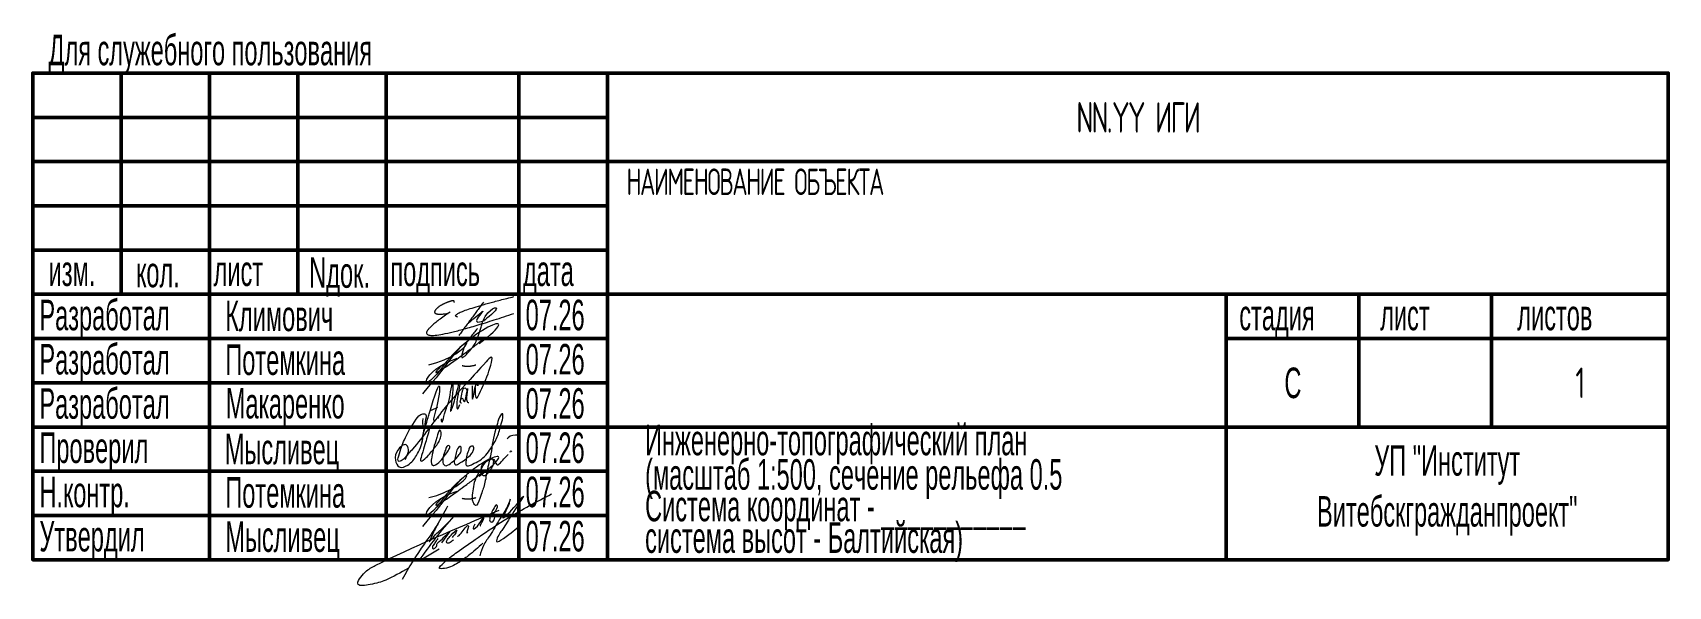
# Paper-space layout 'Штамп' of a CAD drawing. Header units: metres. Extents: x 66 to 251, y 72 to 135.
import ezdxf

# ---------------------------------------------------------------- set-up
doc = ezdxf.new("R2010")
doc.units = ezdxf.units.M
doc.layers.add('Формат', color=7, linetype='Continuous', lineweight=18)
doc.styles.add('Font-win', font='font_win.shx')
doc.styles.add('GOST 2.304', font='cs_gost2304.shx', dxfattribs={"width": 0.8})

# ---------------------------------------------------------------- blocks, each defined once
blk = doc.blocks.new('подпись Климович')
for points, knots in [([(1.406, 1.645), (1.467, 1.733), (1.288, 1.732), (1.012, 1.639), (0.682, 1.47), (0.056, 0.937), (1.119, 1.094)], [0, 0, 0, 0.025771, 0.043399, 0.160688, 0.244413, 1, 1, 1]), ([(2.611, 0.324), (2.086, -0.301), (1.937, -0.626), (1.548, -1.661), (2.623, -0.299), (2.883, 0.705)], [0, 0, 0, 0.107357, 0.141958, 0.800985, 1, 1, 1])]:
    blk.add_open_spline(points, degree=2, knots=knots)
for points, degree in [([(1.596, 0.906), (0.955, 1.076), (4.47, 1.949)], 2), ([(2.134, 0.572), (3.924, 2.128), (1.814, 0.306), (2.883, 0.705)], 3), ([(1.21, 1.154), (-2.299, -1.18), (4.469, 1.092)], 2), ([(2.917, 1.666), (1.66, -0.036)], 1), ([(2.883, 0.705), (3.214, 1.403), (4.088, 1.556), (2.883, 0.705), (2.929, 0.699)], 3)]:
    blk.add_open_spline(points, degree=degree)
blk = doc.blocks.new('*U1727')
at = {"layer": 'Формат', "xscale": 2.218052751955047, "yscale": 2.218052751955047, "zscale": 2.218052751955047}
blk.add_blockref('подпись Климович', (24.52, 0.42), dxfattribs=at)
at = {"layer": 'Формат', "style": 'Font-win', "width": 0.578036}
blk.add_text('Климович', height=3.45, dxfattribs=at).set_placement((1.78, 0.84))
blk = doc.blocks.new('подпись Потёмкина')
for points, degree, knots in [([(5.12, 3.54), (9.67, 6.98), (4.44, 5.15), (1.55, 1.16), (-0.44, -1.48), (-0.31, 1.05), (3.07, 2.18)], 3, [0, 0, 0, 0, 1, 1, 1, 2, 2, 2, 2]), ([(0.47, 1.57), (4.76, 2.55), (5.1, 5.97), (1.53, 0.86), (-0.11, -1.09)], 3, [0, 0, 0, 0, 1, 1.006414, 1.006414, 1.006414, 1.006414]), ([(1.57, 1.41), (-0.16, -0.3), (5.06, 3.59), (5.58, 4.11)], 2, [0, 0, 0, 0.949071, 1, 1, 1])]:
    blk.add_open_spline(points, degree=degree, knots=knots)
blk.add_open_spline([(3.54, 1.51), (4.16, 1.37), (4.81, 1.58)], degree=2)
blk = doc.blocks.new('*U1737')
at = {"layer": 'Формат', "xscale": 1.229794739000953, "yscale": 1.229794739000953, "zscale": 1.229794739000953}
blk.add_blockref('подпись Потёмкина', (24.22, 0.09), dxfattribs=at)
at = {"layer": 'Формат', "style": 'Font-win', "width": 0.578036}
blk.add_text('Потемкина', height=3.45, dxfattribs=at).set_placement((1.79, 0.89))
blk = doc.blocks.new('подпись Макаренко')
for points in [[(4.64, 2.57), (4.64, 2.13), (4.77, 1.55), (5.01, 1.93), (5.86, 3.87), (6.15, 5.45), (5.68, 5.01), (3.95, 3.11), (1.64, 0.49), (-1.34, -3.31), (-2.13, -4.19), (-2.3, -4.35), (-2.66, -4.45), (-2.64, -3.95), (-2.1, -2.42), (-0.97, -0.44), (-0.35, 0.05), (-0.05, -0.02), (-0.04, -0.24), (-0.34, -1.96), (-0.45, -2.69)], [(1.44, -0.43), (1.41, -0.47), (1.46, -0.7), (1.66, -0.19), (2.12, 1.24), (2.5, 3.09), (2.49, 2), (2.31, 0.3), (2.74, 1.55), (3.18, 3.18), (3.03, 1.93), (2.88, 0.86), (2.95, 0.53), (3.17, 0.96)], [(-0.32, -0.41), (-0.34, -0.45), (-0.39, -0.7), (-0.26, -1.25), (0.11, -0.44), (0.26, 0.07), (1.22, 2.71), (0.95, 0.64), (0.68, -0.43), (0.67, -0.57)], [(3.34, 1.08), (3.28, 1.07), (3.24, 1.31), (3.36, 1.92), (3.65, 2.52), (3.78, 2.43), (3.83, 2.3)], [(3.21, 1.18), (3.39, 1.54), (3.62, 1.21), (3.75, 1.59), (3.92, 2.47), (3.82, 1.61), (3.88, 1.23), (3.98, 1.13), (4.03, 1.13)], [(4.35, 2.72), (4.39, 1.46), (4.62, 2.49), (4.84, 2.95), (4.89, 2.74), (4.84, 2.92)], [(0.36, 0.38), (1.08, 0.68)], [(1.16, -0.2), (1.1, -0.2), (1.11, -0.32), (1.17, -0.28)]]:
    blk.add_spline(points, degree=3)
blk = doc.blocks.new('*U1725')
at = {"layer": 'Формат', "xscale": 1.187944061780354, "yscale": 1.187944061780354, "zscale": 1.187944061780354}
blk.add_blockref('подпись Макаренко', (24.54, 1.42), dxfattribs=at)
at = {"layer": 'Формат', "style": 'Font-win', "width": 0.578036}
blk.add_text('Макаренко', height=3.45, dxfattribs=at).set_placement((1.84, 0.97))
blk = doc.blocks.new('Мысливец Е.А.')
for points in [[(3.14, 3.93), (2.66, 2.31), (2.32, 1.18), (2.26, 0.58), (2.48, 0.69), (3.04, 1.21), (3.77, 2.11), (4.12, 2.62), (4.28, 3.13), (4.3, 3.66), (4.25, 3.75), (3.88, 3), (3.56, 1.98), (3.37, 1.01), (3.34, 0.36), (3.46, 0.16), (3.74, 0.21), (4.36, 0.72), (4.9, 1.45), (5.18, 1.89), (5.21, 2.09), (5.05, 2.18), (4.81, 1.87), (4.63, 1.36), (4.5, 0.67), (4.61, 0.23), (4.72, 0.14), (5.28, 0.36), (5.85, 0.83), (6.11, 1.16), (6.36, 1.54), (6.38, 1.91), (6.33, 2.09), (6.12, 2), (5.87, 1.43), (5.72, 0.81), (5.69, 0.36), (5.8, 0.21), (6.2, 0.38), (6.45, 0.52), (7.07, 0.98), (7.49, 1.4), (7.66, 1.76), (7.62, 2.11), (7.29, 2.02), (7.18, 1.8), (6.96, 1.2), (6.87, 0.5), (6.87, 0.23), (6.96, 0.12), (7.15, 0.1), (7.55, 0.27), (8.29, 0.66), (9.43, 1.9), (10.08, 3.07), (10.51, 4.41), (10.67, 5.29), (10.65, 5.45), (10.33, 5.12), (10.06, 4.25), (9.94, 3.89), (9.43, 1.33), (9.04, -0.47), (8.75, -1.92), (8.3, -3.24), (7.87, -3.97), (7.65, -3.68), (7.58, -2.67), (7.71, -1.81), (8.05, -0.86), (8.41, -0.29), (9.26, 0.74), (9.61, 0.78), (9.69, 0.49), (9.58, 0.03), (9.17, -0.59), (8.68, -0.92), (8.52, -0.77), (8.46, -0.36), (8.51, 0.1), (8.85, 0.55), (9.34, 0.83), (9.75, 0.74), (9.93, 0.39), (10.09, 0.21), (10.41, 0.42), (10.88, 0.94), (11.21, 1.26)], [(0.64, 0.76), (0.84, 1.2), (0.95, 1.94), (0.73, 2.25), (-0.13, 1.72), (-0.38, 0.7), (0.02, -0.01), (0.89, 0.19), (1.79, 1.16), (2.43, 2.87), (2.61, 3.8), (2.86, 4.17)], [(11.11, 2.88), (11.23, 3.03), (12.24, 3.29)], [(11.42, 1.52), (11.5, 1.63), (11.56, 1.55)]]:
    blk.add_spline(points, degree=3)
blk = doc.blocks.new('*U1724')
at = {"layer": 'Формат', "xscale": 1.100550357677501, "yscale": 1.100550357677501, "zscale": 1.100550357677501}
blk.add_blockref('Мысливец Е.А.', (21.44, 0.5), dxfattribs=at)
at = {"layer": 'Формат', "style": 'Font-win', "width": 0.578036}
blk.add_text('Мысливец', height=3.45, dxfattribs=at).set_placement((1.73, 0.8))
blk = doc.blocks.new('Мысливец М.С.')
for points in [[(2.97, 4.76, -0.042372), (0.36, 0.52, 0.030135), (-2.15, -3.53)], [(3.7, 3.62, 0.04142), (-0.24, -1.42), (2.04, -0.07)]]:
    blk.add_lwpolyline(points, format="xyb")
blk.add_lwpolyline([(3.2, 1.87), (2.32, 0.63)])
for points in [[(6.98, 0.57), (5.33, -0.84), (4.18, -1.64), (2.63, -2.27), (2.07, -2.26), (2.57, -1.62), (4.06, -0.44), (6.43, 1.22), (9.83, 3.45), (14.75, 6.15)], [(10.08, 5.55), (9.64, 4.53), (8.84, 3.22), (7.79, 1.48), (7.05, 0.33), (6.63, -0.83)], [(10.02, 5.41), (9.9, 4.93), (9.25, 3.44), (10.23, 4.32), (11.57, 5.88), (10.49, 4.18), (9.35, 2.36), (8.69, 1.32), (8.52, 0.76), (9.31, 1.12), (11.17, 2.58)], [(-1.44, -2.25), (-4.01, -3.58), (-5.77, -4.1), (-7.14, -4.07), (-6.33, -2.69), (-5.19, -1.95), (8.82, 4.31)], [(7.87, 3.57), (8.29, 4.07), (8.62, 4.68), (8.6, 4.84), (8.48, 4.91), (8.34, 4.74), (8.01, 4.11), (7.82, 3.54), (7.77, 3.12), (7.88, 2.98), (8.31, 3.37), (8.27, 3.65), (8.14, 3.75), (7.89, 3.59)], [(2.12, 3.18), (1.51, 2.05), (1.02, 1), (0.92, 0.77), (1.38, 1.26), (2.11, 2), (3.13, 2.98)], [(1.89, 1.1), (1.63, 0.74), (1.36, 0.34), (1.27, 0.14), (1.34, -0.05), (1.63, 0.09), (1.79, 0.31), (1.76, 0.49), (1.85, 0.6), (3.21, 1.87)], [(3.65, 0.95), (3.3, 0.67), (2.98, 0.59), (2.88, 0.7), (2.97, 0.99), (3.38, 1.49), (4.03, 2.04), (3.84, 1.65), (3.51, 1.23)], [(4.1, 1.36), (4.1, 1.33), (4.16, 1.36), (4.54, 1.73), (5.32, 2.6), (5.17, 1.84), (5.15, 1.75), (5.27, 1.82)], [(6.06, 2.74), (5.9, 2.22), (6.57, 2.77), (7.07, 3.48), (6.69, 2.62), (6.67, 2.58), (6.71, 2.53)]]:
    blk.add_spline(points, degree=3)
blk = doc.blocks.new('*U1726')
at = {"layer": 'Формат'}
blk.add_blockref('Мысливец М.С.', (23.94, 1.29), dxfattribs=at)
at = {"layer": 'Формат', "style": 'Font-win', "width": 0.578036}
blk.add_text('Мысливец', height=3.45, dxfattribs=at).set_placement((1.79, 0.89))
blk = doc.blocks.new('*U1711')
blk.add_lwpolyline([(0, 0), (65, 0)])
at = {"layer": 'Формат', "style": 'Font-win', "width": 0.578036}
blk.add_text('Для служебного пользования', height=3.45, dxfattribs=at).set_placement((1.79, 0.89))
blk = doc.blocks.new('ЛИСТ_дата')
at = {"layer": 'Формат', "style": 'Font-win', "width": 0.578036}
blk.add_text('07.26', height=3.45, dxfattribs=at).set_placement((0, 0))
blk = doc.blocks.new('*U1745')
at = {"layer": 'Формат', "lineweight": 50}
blk.add_lwpolyline([(0, 0), (-50, 0), (-50, 15), (0, 15), (0, 0), (0, 15), (0, 25), (-50, 25), (-50, 15), (-50, 30), (-35, 30), (-35, 15), (-20, 15), (-20, 30), (-35, 30), (0, 30), (0, 25), (0, 45), (-120, 45), (-120, 0), (-50, 0), (-50, 15), (-120, 15), (-120, 30), (-50, 30), (0, 30), (0, 55), (-120, 55), (-120, 45), (-120, 55), (-185, 55), (-185, 0), (-120, 0), (-120, 5), (-185, 5), (-185, 10), (-120, 10), (-120, 15), (-185, 15), (-185, 20), (-120, 20), (-120, 25), (-185, 25), (-185, 30), (-120, 30), (-120, 35), (-185, 35), (-185, 40), (-120, 40), (-120, 45), (-185, 45), (-185, 50), (-120, 50), (-120, 55), (-130, 55), (-130, 0), (-145, 0), (-145, 55), (-145, 55), (-165, 55), (-165, 0), (-185, 0), (-185, 55), (-175, 55), (-175, 30), (-165, 30), (-155, 30), (-155, 55)], dxfattribs=at)
at = {"layer": 'Формат'}
for name, p in [('*U1711', (-185, 55)), ('*U1727', (-165, 25)), ('*U1737', (-165, 20)), ('ЛИСТ_дата', (-129.24, 25.94)), ('ЛИСТ_дата', (-129.24, 20.94)), ('*U1725', (-165, 15)), ('ЛИСТ_дата', (-129.24, 15.94)), ('*U1724', (-165, 10)), ('*U1737', (-165, 5)), ('ЛИСТ_дата', (-129.24, 10.94)), ('ЛИСТ_дата', (-129.24, 5.94)), ('*U1726', (-165, 0)), ('ЛИСТ_дата', (-129.24, 0.94))]:
    blk.add_blockref(name, p, dxfattribs=at)
at = {"layer": 'Формат', "style": 'Font-win'}
for s, width, p in [('изм.', 0.578036, (-183.2, 30.94)), ('кол.', 0.578, (-173.31, 30.8)), ('лист', 0.578036, (-164.54, 30.94)), ('Nдок.', 0.578036, (-153.72, 30.74)), ('подпись', 0.578036, (-144.54, 30.94)), ('дата', 0.578036, (-129.54, 30.94)), ('Разработал', 0.578036, (-184.24, 25.94)), ('стадия', 0.578036, (-48.52, 25.94)), ('лист', 0.578036, (-32.59, 25.94)), ('листов', 0.578036, (-17.08, 25.94)), ('Разработал', 0.578036, (-184.24, 20.94)), ('С', 0.578036, (-43.42, 18.27)), ('Разработал', 0.578036, (-184.24, 15.94)), ('Инженерно-топографический план', 0.578036, (-115.73, 11.81)), ('Проверил', 0.578036, (-184.24, 10.94)), ('(масштаб 1:500, сечение рельефа 0.5', 0.578036, (-115.73, 7.92)), ('Н.контр.', 0.578036, (-184.24, 5.94)), ('Система координат - ___________', 0.578036, (-115.73, 4.35)), ('Утвердил', 0.578036, (-184.24, 0.94)), ('система высот - Балтийская)', 0.578036, (-115.73, 0.78))]:
    blk.add_text(s, height=3.45, dxfattribs=dict(at, width=width)).set_placement(p)
at = {"layer": 'Формат', "line_spacing_factor": 0.8, "style": 'GOST 2.304'}
for s, insert, char_height, width, attachment_point in [('{\\T0.9;NN.YY ИГИ}', (-60, 50), 3.45, 120, 5), ('{\\T0.9;НАИМЕНОВАНИЕ ОБЪЕКТА}', (-117.84, 44.22), 3, 116.4252, 1)]:
    blk.add_mtext(s, dxfattribs=dict(at, insert=insert, char_height=char_height, width=width, attachment_point=attachment_point))
at = {"layer": 'Формат', "linetype": 'Continuous', "insert": (-10, 20), "char_height": 3.45, "width": 20, "attachment_point": 5, "line_spacing_factor": 0.8, "style": 'GOST 2.304'}
blk.add_mtext('{\\T0.9;1}', dxfattribs=at)
at = {"layer": 'Формат', "lineweight": 20, "insert": (-25, 7.83), "char_height": 3.45, "width": 50, "attachment_point": 5, "style": 'Font-win'}
blk.add_mtext('{\\W0.578;УП "Институт\\PВитебскгражданпроект" }', dxfattribs=at)

psp = doc.layouts.new('Штамп')

# ---------------------------------------------------------------- block references
at = {"layer": 'Формат'}
psp.add_blockref('*U1745', (250.55, 75.44), dxfattribs=at)

doc.saveas('drawing.dxf')
